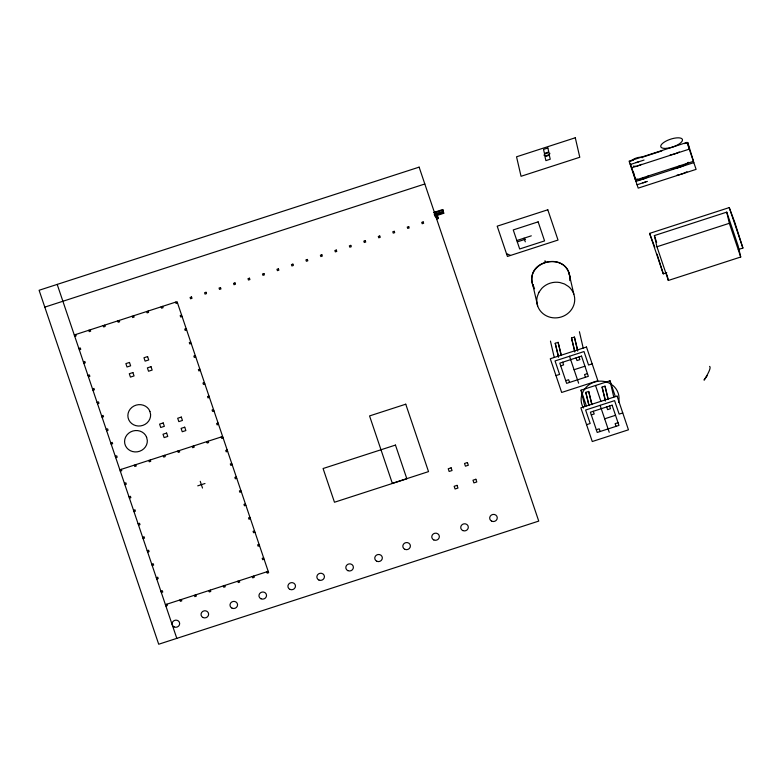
<?xml version="1.0" encoding="UTF-8"?>
<svg xmlns="http://www.w3.org/2000/svg" width="782" height="782" viewBox="0 0 782 782"><rect width="100%" height="100%" fill="white"/><g stroke="black" fill="none" stroke-linecap="round" stroke-linejoin="round"><path stroke-width="1.17" d="M709.587 366.377C712.959 368.635 697.661 388.977 707.251 375.624M569.785 280.621C572.17 251.814 524.048 257.659 532.865 285.322C524.908 262.918 562.199 250.993 569.061 273.592L568.954 273.026L573.841 294.188M44.799 307.121L424.822 183.985M433.834 212.421L442.739 209.537L443.326 211.414L434.264 214.278M434.988 212.411L436.444 211.942M433.951 212.948L442.866 210.065L442.739 209.537M434.381 214.806L443.296 211.922L443.169 211.384L443.746 213.271L434.841 216.155M434.714 215.627L443.629 212.733L443.746 213.271M74.28 334.97L177.074 301.666L268.656 572.698L267.209 573.167L266.76 571.818M436.688 212.997L437.666 217.23L436.209 217.699L435.232 213.466M74.74 336.319L76.186 335.849L75.727 334.5M177.524 303.015L176.077 303.484L175.627 302.135M436.669 219.048L438.115 218.579L437.138 214.346M629.842 161.287L633.264 160.183M641.269 157.583L661.846 150.926M684.406 143.614L687.749 142.529L693.526 161.307L635.619 180.065L630.331 163.409M630.224 164.533L644.055 160.056M631.367 167.905L689.274 149.147M78.845 348.449L80.292 347.98L80.742 349.329L79.295 349.798M181.629 315.146L180.183 315.615L180.632 316.964L182.089 316.495M635.922 181.395L693.829 162.627M83.4 361.939L84.847 361.47L85.297 362.819L83.85 363.288M186.184 328.635L184.738 329.105L185.197 330.454L186.644 329.984M637.066 184.757L647.418 181.404M87.955 375.419L89.402 374.949L89.862 376.298L88.405 376.768M190.74 342.115L189.293 342.584L189.752 343.933L191.199 343.464M516.824 240.524L531.301 235.832M517.283 241.873L525.533 239.194M92.511 388.908L93.957 388.439L94.417 389.788L92.97 390.257M195.295 355.605L193.848 356.074L194.307 357.423L195.754 356.954M97.066 402.388L98.512 401.919L98.972 403.268L97.525 403.737M199.85 369.084L198.403 369.554L198.863 370.903L200.309 370.433M666.733 272.723L663.273 273.847L649.607 233.388L729.235 207.592L734.845 222.528L742.9 248.041L738.286 249.536M654.368 235.587L726.752 212.137L738.14 245.851L740.72 257.014L668.336 280.464L656.939 246.76L654.368 235.587L656.645 242.332M101.621 415.877L103.068 415.408L103.527 416.757L102.08 417.226M204.415 382.574L202.968 383.043L203.418 384.392L204.864 383.923M656.939 246.76L729.332 223.3L726.752 212.137M106.176 429.357L107.623 428.888L108.082 430.237L106.635 430.706M208.97 396.054L207.523 396.523L207.973 397.872L209.42 397.403M110.741 442.847L112.188 442.377L112.637 443.726L111.191 444.196M213.525 409.543L212.078 410.012L212.528 411.361L213.985 410.892M115.296 456.326L116.743 455.857L117.192 457.206L115.746 457.675M218.08 423.023L216.634 423.492L217.093 424.841L218.54 424.372M119.851 469.816L222.635 436.512M120.301 471.165L121.757 470.696L121.298 469.347M223.095 437.861L221.648 438.331L221.189 436.982M558.456 357.296L555.22 343.288L558.113 342.35L561.447 355.556M574.741 352.027L571.505 338.01L574.399 337.071L577.742 350.277M124.406 483.296L125.853 482.826L126.313 484.175L124.866 484.645M227.191 449.992L225.744 450.461L226.203 451.81L227.65 451.341M128.962 496.785L130.408 496.316L130.868 497.665L129.421 498.134M231.755 463.482L230.299 463.951L230.758 465.3L232.205 464.831M560.714 365.839L563.607 364.901L562.698 362.203M197.748 485.847L204.992 483.501M133.517 510.265L134.963 509.796L135.423 511.145L133.976 511.614M236.311 476.961L234.864 477.431L235.314 478.78L236.76 478.31M555.982 375.595L559.599 374.422L555.044 360.942L583.998 351.558L588.553 365.038L592.169 363.874M574.076 369.73L584.936 366.211M565.728 380.668L568.622 379.729L569.531 382.427M587.438 373.63L584.545 374.568L585.454 377.266M138.072 523.754L139.528 523.285L139.978 524.634L138.531 525.103M240.866 490.451L239.419 490.92L239.869 492.259L241.315 491.79M584.828 406.513L581.046 390.169L610.009 380.785L615.307 396.464M588.778 405.213L585.806 392.368L588.699 391.43L592.042 404.636M605.327 401.098L602.091 387.09L604.994 386.152L608.328 399.358M142.637 537.234L144.084 536.765L144.533 538.114L143.086 538.583M245.421 503.931L243.974 504.4L244.424 505.749L245.88 505.28M147.192 550.723L148.639 550.254L149.088 551.603L147.642 552.072M249.976 517.42L248.529 517.88L248.989 519.228L250.435 518.759M591.3 414.91L594.193 413.971L593.284 411.283M151.747 564.203L153.194 563.734L153.653 565.083L152.197 565.552M254.531 530.9L253.085 531.369L253.544 532.718L254.991 532.249M586.568 424.675L590.185 423.502L585.63 410.022L614.584 400.638L619.139 414.118L622.765 412.945M604.662 418.81L615.522 415.291M596.314 429.748L599.207 428.81L600.117 431.508M618.034 422.71L615.131 423.649L616.05 426.346M156.302 577.693L157.749 577.224L158.208 578.572L156.762 579.042M259.086 544.38L257.64 544.849L258.099 546.198L259.546 545.728M160.857 591.172L162.304 590.703L162.764 592.052L161.317 592.521M263.651 557.869L262.195 558.338L262.654 559.687L264.101 559.218M165.413 604.662L268.206 571.349M165.872 606.011L167.319 605.542L166.859 604.193M506.453 253.563L510.519 255.44M534.565 288.793L532.767 284.746A19.032 17.781 -13 0 0 533.666 286.896M649.607 233.388L654.817 247.259M729.235 207.592L742.9 248.041M729.332 223.3L740.72 257.014M633.254 171.405L635.619 180.065M609.569 406.005L610.488 408.703L607.585 409.641L606.676 406.943M602.091 387.09L605.434 400.296M595.532 385.477L600.84 401.215M600.107 405.33L609.227 432.299M578.983 356.924L579.892 359.622L576.999 360.561L576.09 357.863M571.505 338.01L574.838 351.216M585.806 392.368L589.149 405.575M581.046 390.169L586.353 405.848M569.521 356.25L578.631 383.219M524.067 238.178L525.289 241.824M555.22 343.288L558.553 356.494M437.666 217.23L438.115 218.579M162.597 306.358L163.047 307.707L161.6 308.176L161.151 306.827M208.159 441.204L208.618 442.544L207.171 443.013L206.712 441.674M253.73 576.041L254.179 577.39L252.733 577.859L252.283 576.51M148.121 311.05L148.57 312.399L147.124 312.868L146.674 311.519M193.682 445.887L194.141 447.236L192.695 447.705L192.235 446.356M239.253 580.733L239.703 582.082L238.256 582.551L237.806 581.202M200.231 481.301L202.509 488.046M133.644 315.733L134.093 317.081L132.647 317.551L132.197 316.202M179.205 450.579L179.665 451.928L178.218 452.397L177.758 451.048M224.776 585.425L225.226 586.774L223.779 587.243L223.32 585.894M119.167 320.425L119.617 321.773L118.17 322.243L117.711 320.894M164.728 455.271L165.188 456.62L163.741 457.089L163.282 455.74M210.299 590.117L210.749 591.466L209.302 591.935L208.843 590.586M104.69 325.117L105.14 326.465L103.693 326.935L103.234 325.586M150.252 459.963L150.711 461.312L149.264 461.781L148.805 460.432M195.813 594.809L196.272 596.158L194.826 596.627L194.366 595.278M90.213 329.808L90.663 331.157L89.216 331.627L88.757 330.278M135.775 464.655L136.234 466.004L134.778 466.473L134.328 465.124M181.336 599.501L181.795 600.85L180.349 601.319L179.889 599.97M57.194 284.404L176.81 638.366M657.046 254.121L663.273 273.847M687.749 142.529L688.971 147.818M679.05 165.999L679.353 167.319M667.046 274.883L668.336 280.464M642.853 177.719L643.166 179.049M610.009 380.785L613.782 397.139M604.994 386.152L607.956 398.996M579.413 331.715L583.186 348.058M588.699 391.43L591.671 404.274M574.399 337.071L577.634 351.089M558.113 342.35L561.075 355.194M550.46 341.089L554.233 357.433M532.767 284.746L537.654 305.918M443.198 210.886L443.326 211.414M618.601 402.31A19.032 17.781 -13 0 0 612.912 385.458L608.855 382.897L604.203 381.44A19.032 17.781 -13 0 0 586.099 387.295L583.264 391.195L581.564 395.614A19.032 17.781 -13 0 0 583.45 408.008M686.938 171.766A11.417 4.057 -18.7 0 1 676.958 175.178M688.297 162.285A11.417 4.057 -18.7 0 1 671.406 168.648M641.436 164.337A6.09 2.16 -18.7 0 1 637.086 165.97M635.649 166.214A6.09 2.16 -18.7 0 1 633.342 166.126M679.304 151.972A11.417 4.057 -18.7 0 1 670.125 154.953M648.395 175.667A6.09 2.16 -18.7 0 1 642.403 179.274A6.09 2.16 -18.7 0 1 636.88 178.804M638.953 161.63A6.09 2.16 -18.7 0 1 635.952 162.607M631.719 160.642A6.09 2.16 -18.7 0 1 637.252 157.729A6.09 2.16 -18.7 0 1 642.442 157.71M645.785 181.854A6.09 2.16 -18.7 0 1 642.784 182.832M568.954 273.026A19.032 17.781 -13 0 1 569.814 277.581M545.162 262.029A19.032 0.626 72 0 1 545.162 260.983M538.925 292.282L537.224 296.71A19.032 17.781 -13 0 0 561.447 316.915A19.032 17.781 -13 0 0 568.573 286.554L564.516 283.993L559.863 282.527A19.032 17.781 -13 0 0 541.77 288.392L538.925 292.282M419.123 167.133L39.1 290.269L158.707 644.231L538.739 521.095L419.123 167.133M575.288 137.769L516.54 156.801L521.047 176.292L579.785 157.26L575.288 137.769M547.869 147.994L543.529 149.401L544.438 153.37L548.788 151.962L547.869 147.994M549.316 155.237L544.976 156.644L545.895 160.623L550.235 159.215L549.316 155.237M191.551 296.974L190.104 297.443L190.554 298.792L192.001 298.323L191.551 296.974M206.028 292.282L204.581 292.751L205.031 294.1L206.477 293.631L206.028 292.282M220.504 287.59L219.058 288.059L219.507 289.408L220.964 288.939L220.504 287.59M234.981 282.898L233.535 283.367L233.984 284.716L235.441 284.247L234.981 282.898M249.458 278.206L248.011 278.675L248.461 280.024L249.917 279.555L249.458 278.206M263.935 273.524L262.488 273.993L262.947 275.342L264.394 274.873L263.935 273.524M278.412 268.832L276.965 269.301L277.424 270.65L278.871 270.181L278.412 268.832M292.888 264.14L291.442 264.609L291.901 265.958L293.348 265.489L292.888 264.14M307.365 259.448L305.918 259.917L306.378 261.266L307.825 260.797L307.365 259.448M321.842 254.756L320.395 255.225L320.855 256.574L322.301 256.105L321.842 254.756M336.319 250.064L334.872 250.533L335.331 251.882L336.778 251.413L336.319 250.064M350.795 245.372L349.349 245.841L349.808 247.19L351.255 246.721L350.795 245.372M365.272 240.68L363.825 241.149L364.285 242.498L365.732 242.029L365.272 240.68M379.749 235.998L378.302 236.467L378.762 237.806L380.208 237.337L379.749 235.998M394.226 231.306L392.779 231.775L393.238 233.124L394.685 232.655L394.226 231.306M408.703 226.614L407.256 227.083L407.715 228.432L409.162 227.963L408.703 226.614M423.179 221.922L421.733 222.391L422.192 223.74L423.639 223.271L423.179 221.922M686.997 142.402L629.09 161.16L638.2 188.13L696.107 169.371L686.997 142.402M547.801 209.781L497.196 226.174L507.43 256.447L558.025 240.054L547.801 209.781M538.143 221.853L513.246 229.928L519.678 248.969L544.575 240.905L538.143 221.853M129.489 362.447L125.873 363.62L127.016 366.993L130.633 365.82L129.489 362.447M147.593 356.582L143.966 357.755L145.11 361.128L148.727 359.955L147.593 356.582M132.911 372.564L129.294 373.728L130.428 377.1L134.054 375.927L132.911 372.564M151.004 366.699L147.387 367.872L148.531 371.235L152.148 370.072L151.004 366.699M163.213 422.945L159.587 424.118L160.73 427.49L164.347 426.317L163.213 422.945M181.307 417.08L177.69 418.253L178.824 421.625L182.441 420.452L181.307 417.08M166.625 433.062L163.008 434.235L164.142 437.607L167.768 436.434L166.625 433.062M184.718 427.197L181.101 428.37L182.245 431.742L185.862 430.569L184.718 427.197M405.75 404.196L369.554 415.926L392.339 483.344L428.526 471.614L405.75 404.196M586.48 347.012L550.284 358.743L561.672 392.456L597.868 380.726L586.48 347.012M581.515 356.103L559.804 363.141L566.637 383.366L588.347 376.328L581.515 356.103M395.467 445.075L323.083 468.526L334.471 502.239L406.855 478.789L395.467 445.075M617.066 396.093L580.87 407.823L592.267 441.527L628.454 429.807L617.066 396.093M612.111 405.184L590.39 412.222L597.223 432.446L618.943 425.408L612.111 405.184M451.126 467.822L448.233 468.76L449.142 471.458L452.045 470.52L451.126 467.822M467.421 462.543L464.518 463.482L465.437 466.18L468.33 465.241L467.421 462.543M457.05 485.358L454.156 486.296L455.065 488.994L457.969 488.056L457.05 485.358M475.876 479.258L472.983 480.197L473.892 482.895L476.785 481.956L475.876 479.258M149.909 411.42L148.854 409.318A11.417 10.665 -13 0 0 130.223 409.064A11.417 10.665 -13 0 0 135.824 425.633A11.417 10.665 -13 0 0 150.623 414.558L149.909 411.42M146.615 437.314L145.56 435.212A11.417 10.665 -13 0 0 126.928 434.968A11.417 10.665 -13 0 0 132.529 451.537A11.417 10.665 -13 0 0 147.329 440.452L146.615 437.314M666.968 148.316A11.417 4.057 -18.7 0 0 682.461 139.607A11.417 4.057 -18.7 0 0 665.384 141.444A11.417 4.057 -18.7 0 0 666.968 148.316M545.728 155.716A3.05 1.085 -18.7 0 0 549.863 153.389A3.05 1.085 -18.7 0 0 545.308 153.878A3.05 1.085 -18.7 0 0 545.728 155.716M433.805 539.942A3.802 3.558 -13 0 0 439.347 536.462A3.802 3.558 -13 0 0 433.521 533.774A3.802 3.558 -13 0 0 433.805 539.942M462.758 530.558A3.802 3.558 -13 0 0 468.31 527.088A3.802 3.558 -13 0 0 462.475 524.39A3.802 3.558 -13 0 0 462.758 530.558M491.712 521.174A3.802 3.558 -13 0 0 497.264 517.704A3.802 3.558 -13 0 0 491.428 515.006A3.802 3.558 -13 0 0 491.712 521.174M404.851 549.316A3.802 3.558 -13 0 0 410.394 545.846A3.802 3.558 -13 0 0 404.568 543.158A3.802 3.558 -13 0 0 404.851 549.316M318.89 580.019A3.802 3.558 -13 0 0 324.432 576.539A3.802 3.558 -13 0 0 318.606 573.851A3.802 3.558 -13 0 0 318.89 580.019M376.797 561.251A3.802 3.558 -13 0 0 382.339 557.781A3.802 3.558 -13 0 0 376.513 555.083A3.802 3.558 -13 0 0 376.797 561.251M347.843 570.635A3.802 3.558 -13 0 0 353.386 567.165A3.802 3.558 -13 0 0 347.56 564.467A3.802 3.558 -13 0 0 347.843 570.635M289.936 589.393A3.802 3.558 -13 0 0 295.479 585.923A3.802 3.558 -13 0 0 289.653 583.235A3.802 3.558 -13 0 0 289.936 589.393M232.029 608.161A3.802 3.558 -13 0 0 237.572 604.691A3.802 3.558 -13 0 0 231.746 601.993A3.802 3.558 -13 0 0 232.029 608.161M260.983 598.777A3.802 3.558 -13 0 0 266.525 595.307A3.802 3.558 -13 0 0 260.699 592.609A3.802 3.558 -13 0 0 260.983 598.777M174.112 626.92A3.802 3.558 -13 0 0 179.665 623.449A3.802 3.558 -13 0 0 173.829 620.761A3.802 3.558 -13 0 0 174.112 626.92M203.066 617.545A3.802 3.558 -13 0 0 208.618 614.066A3.802 3.558 -13 0 0 202.782 611.377A3.802 3.558 -13 0 0 203.066 617.545"/></g></svg>
